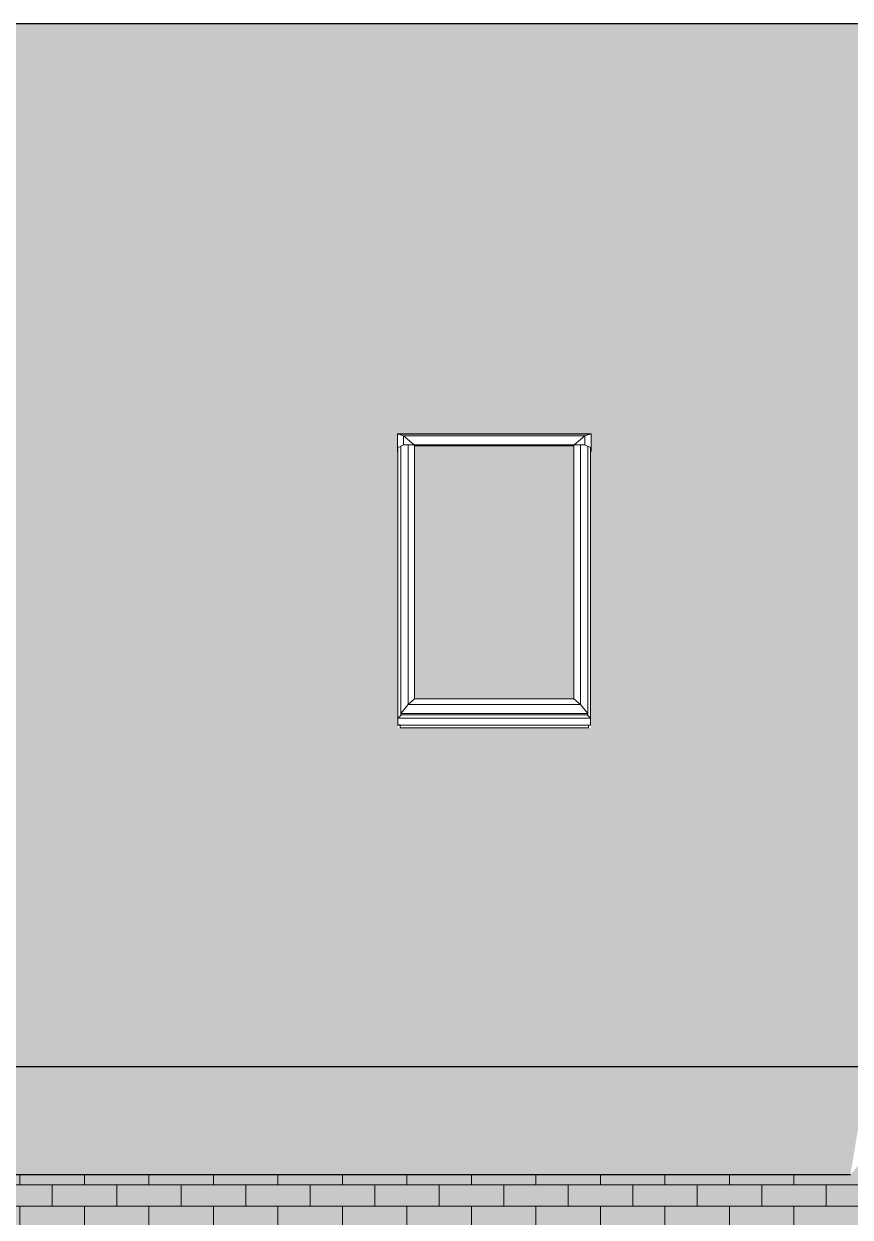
# Model space of a CAD drawing. Header units: millimetres. Extents: x -56498 to 234605, y -296269 to -29969.
# Drawn here: x 206834 to 210479, y -129882 to -124617 of the extents above; entities that cross this region are included whole.
import ezdxf

# ---------------------------------------------------------------- set-up
doc = ezdxf.new("R2010")
doc.units = ezdxf.units.MM
doc.header["$LTSCALE"] = 100
for name, color, linetype, lineweight in [('0.3', 7, 'Continuous', 30), ('Тонкі 0.18', 142, 'Continuous', 18), ('Штрихування 0.09', 253, 'Continuous', 9)]:
    doc.layers.add(name, color=color, linetype=linetype, lineweight=lineweight)

msp = doc.modelspace()

# ---------------------------------------------------------------- hatches: boundary and pattern name
at = {"layer": 'Тонкі 0.18', "ltscale": 0.75, "true_color": 0xa64f21}
h = msp.add_hatch(color=34, dxfattribs=at)
h.paths.add_polyline_path([(208484.1320691197, -126486.8684205032), (208482.1811435979, -126487.8888629359), (208482.1811435979, -126424.8364507853), (208909.1712082688, -126424.8364507853), (208909.1712082688, -124616.628634525), (205834.1824293874, -124616.628634525), (205834.1824293874, -126424.8364507853), (206261.1274727, -126424.8364507853), (206261.1274727001, -126487.8888629358), (206259.1765471773, -126486.8655780447), (206259.1765471773, -127679.9268673955), (206259.1765471773, -127723.2224068589), (205834.1824293874, -127723.2224068589), (205834.1824293873, -129216.6558937469), (208909.1712082688, -129216.6558937469), (208909.1712082688, -127723.2224068589), (208484.1320691197, -127723.2224068589), (208484.1320691197, -127679.9268673955)])
h.paths.add_polyline_path([(205834.1824293874, -124616.628634525), (203059.1709601506, -124616.6286345249), (203059.1709601506, -129216.6558937469), (205834.1824293874, -129216.6558937469), (205834.1824293874, -127723.2224068589), (205409.1658009168, -127723.2224068589), (205409.1658009168, -127679.9268673955), (205409.1658009168, -126486.8458681377), (205407.162350478, -126487.8888629358), (205407.162350478, -126424.8364507853), (205834.1824293874, -126424.8364507853)])
h.paths.add_polyline_path([(214214.1284756208, -124933.0637513297), (214214.1284756207, -124616.628634525), (208909.1712082688, -124616.6286345249), (208909.1712082688, -126424.8364507853), (209336.1612729396, -126424.8364507853), (209336.1612729396, -126487.8888629358), (209334.1353118212, -126486.8458681377), (209334.1353118212, -127679.9268673955), (209334.1353118212, -127723.2224068589), (208909.1712082688, -127723.2224068589), (208909.1712082688, -129216.6558937469), (210559.1664682763, -129216.6558937469), (211496.9613594555, -128117.5344690402)])
at = {"layer": 'Тонкі 0.18', "ltscale": 0.75, "true_color": 0xf4ebd8}
h = msp.add_hatch(color=254, dxfattribs=at)
h.paths.add_polyline_path([(207474.2279688169, -131566.6207198298), (207159.2285326538, -131566.6207198098), (207159.2285326487, -131646.6086662013), (207474.2279688118, -131646.6086662213)], flags=17)
h.paths.add_polyline_path([(207474.2279688093, -131686.6026394166), (207226.6855343394, -131686.6026394009), (207474.2279687977, -131868.8641045044)], flags=17)
h.paths.add_polyline_path([(207474.2279687914, -131968.2112349189), (207159.228532643, -131736.2762046041), (207159.2285326067, -132306.9219197112), (207474.2279687846, -132074.9868894354)], flags=17)
h.paths.add_polyline_path([(207709.7579778151, -132141.6184995775), (207518.7308077113, -132141.6184995653), (207226.6855342968, -132356.595484923), (208001.8032512022, -132356.5954849722)], flags=17)
h.paths.add_polyline_path([(208069.2602529092, -132141.6184996003), (207844.6962957363, -132141.618499586), (208069.2602528986, -132306.9219197689)], flags=17)
h.paths.add_polyline_path([(208383.7918908732, -132141.6184996202), (208159.2279337003, -132141.618499606), (208159.2279336898, -132306.9219197746)], flags=17)
h.paths.add_polyline_path([(208709.7573788983, -132141.6184996409), (208518.7302087944, -132141.6184996288), (208226.68493538, -132356.5954849864), (209001.8026522862, -132356.5954850356)], flags=17)
h.paths.add_polyline_path([(209069.2596539931, -132141.6184996637), (208844.6956968203, -132141.6184996495), (209069.2596539826, -132306.9219198324)], flags=17)
h.paths.add_polyline_path([(207474.152933637, -129941.6498318626), (209124.1857114432, -129941.6498318626), (210774.1434536529, -129941.6498318626), (210774.1434536529, -131041.634165935), (211159.1511018079, -131041.634165935), (211159.1511018079, -129941.6498318626), (211159.1511018079, -129821.5928766796), (211159.1511018079, -128911.6361919834), (211159.1511018079, -128898.6359354026), (210559.1664682762, -129601.8136130961), (210559.1269653008, -129601.7799061253), (210480.1539846465, -129694.3325041845), (203659.170600801, -129694.3325041845), (203659.170600801, -131041.634165935), (205009.1660404833, -131041.634165935), (205009.1660404833, -129941.6498318626), (206659.1913147306, -129941.6498318626), (206659.1913147306, -131041.634165935), (207474.152933637, -131041.634165935)])
h.paths.add_polyline_path([(207474.1529336369, -131041.634165935), (206659.1913147306, -131041.634165935), (206659.1913147306, -132141.6185000075), (205009.1660404833, -132141.6185000075), (205009.1660404833, -131041.634165935), (203659.1706008009, -131041.634165935), (203659.170600801, -133966.6342899941), (205009.1660404833, -133966.6342899941), (205009.1660404833, -133141.617901091), (206659.1913147306, -133141.617901091), (206659.1913147306, -133966.6342899941), (207474.152933637, -133966.6342899941), (207474.152933637, -133141.617901091), (210774.1434536529, -133141.617901091), (210774.1434536529, -133966.6342899941), (211159.1511018078, -133966.6342899941), (211159.1511018078, -132666.594591911), (207009.2060818091, -132666.594591911), (207009.2060818091, -132416.5983284692), (207059.2060818123, -132416.5983284692), (207059.2060818662, -131566.6207198035), (207049.2263474657, -131566.6207198028), (207049.2263474682, -131526.626746607), (207474.152933637, -131526.626746634)])
h.paths.add_polyline_path([(211159.1511018078, -133966.6342899941), (210774.1434536529, -133966.6342899941), (210774.1434536529, -134791.6506788972), (207474.152933637, -134791.6506788972), (207474.152933637, -133966.6342899941), (206659.1913147306, -133966.6342899941), (206659.1913147306, -134791.5756433006), (206659.1913147306, -134791.6506788972), (205009.1660404833, -134791.6506788972), (205009.1660404833, -133966.6342899941), (203659.170600801, -133966.6342899941), (203659.170600801, -135646.5920322032), (211159.1511018079, -135646.5920322033)])
h.paths.add_polyline_path([(211159.1511018078, -131041.634165935), (210774.1434536528, -131041.634165935), (210774.1434536529, -131526.6267468435), (211159.1511018079, -131526.6267468679)])
h.paths.add_polyline_path([(211069.2584561957, -131566.620720058), (210774.2184888328, -131566.6207200392), (210774.2184888277, -131646.6086664308), (211069.2584561906, -131646.6086664495)], flags=17)
h.paths.add_polyline_path([(211001.8014544947, -131686.6026396405), (210774.2184888252, -131686.6026396261), (210774.2184888145, -131854.1724399052)], flags=17)
h.paths.add_polyline_path([(211069.2584561849, -131736.2762048522), (210774.2184888083, -131953.5147325936), (210774.2184887996, -132089.7405151165), (211069.2584561487, -132306.9219199594)], flags=17)
h.paths.add_polyline_path([(210774.2184887933, -132189.069747399), (210774.2184887826, -132356.5954851481), (211001.8014544523, -132356.5954851626)], flags=17)
at = {"layer": 'Штрихування 0.09', "ltscale": 0.75}
h = msp.add_hatch(dxfattribs=at)
h.set_pattern_fill('SQSHNGLE', color=256, scale=500, style=0, pattern_type=2)
h.set_pattern_definition([(0, (15, 0), (125, 200), [220, -30]), (0, (15, 15), (125, 200), [220, -30]), (90, (235, 0), (-125, 200), [200, -200]), (90, (265, 0), (-125, 200), [200, -200])])
h.paths.add_polyline_path([(208484.1320691197, -126486.8684205032), (208482.1811435979, -126487.8888629359), (208482.1811435979, -126424.8364507853), (208909.1712082688, -126424.8364507853), (208909.1712082688, -124616.628634525), (205834.1824293874, -124616.628634525), (205834.1824293874, -126424.8364507853), (206261.1274727, -126424.8364507853), (206261.1274727001, -126487.8888629358), (206259.1765471773, -126486.8655780447), (206259.1765471773, -127679.9268673955), (206259.1765471773, -127723.2224068589), (205834.1824293874, -127723.2224068589), (205834.1824293873, -129216.6558937469), (208909.1712082688, -129216.6558937469), (208909.1712082688, -127723.2224068589), (208484.1320691197, -127723.2224068589), (208484.1320691197, -127679.9268673955)])
h.paths.add_polyline_path([(205834.1824293874, -124616.628634525), (203059.1709601506, -124616.6286345249), (203059.1709601506, -129216.6558937469), (205834.1824293874, -129216.6558937469), (205834.1824293874, -127723.2224068589), (205409.1658009168, -127723.2224068589), (205409.1658009168, -127679.9268673955), (205409.1658009168, -126486.8458681377), (205407.162350478, -126487.8888629358), (205407.162350478, -126424.8364507853), (205834.1824293874, -126424.8364507853)])
h.paths.add_polyline_path([(214214.1284756208, -124933.0637513297), (214214.1284756207, -124616.628634525), (208909.1712082688, -124616.6286345249), (208909.1712082688, -126424.8364507853), (209336.1612729396, -126424.8364507853), (209336.1612729396, -126487.8888629358), (209334.1353118212, -126486.8458681377), (209334.1353118212, -127679.9268673955), (209334.1353118212, -127723.2224068589), (208909.1712082688, -127723.2224068589), (208909.1712082688, -129216.6558937469), (210559.1664682763, -129216.6558937469), (211496.9613594555, -128117.5344690402)])
at = {"layer": 'Штрихування 0.09'}
h = msp.add_hatch(color=7, dxfattribs=at)
h.set_gradient(color1=(209, 255, 255), color2=(250, 255, 255), one_color=1, tint=0.9900000095367432)
h.paths.add_polyline_path([(209260.6004267709, -126478.32182432), (208557.7419897667, -126478.32182432), (208557.7419897667, -127595.2642033123), (209260.6004267709, -127595.2642033122)])
h.paths.add_polyline_path([(206185.6416621269, -126478.32182432), (205482.7231966458, -126478.32182432), (205482.7231966458, -127595.2642033122), (206185.641662127, -127595.2642033122)])
at = {"layer": 'Штрихування 0.09', "ltscale": 0.75}
h = msp.add_hatch(dxfattribs=at)
h.set_pattern_fill('AR-BRSTD', color=256, scale=1.4, style=0)
h.set_pattern_definition([(0, (0, 0), (0, 94.83851999999999), []), (90, (0, 0), (-142.24, 94.83851999999999), [94.83851999999999, -94.83851999999999])])
h.paths.add_polyline_path([(207474.2279688169, -131566.6207198298), (207159.2285326538, -131566.6207198098), (207159.2285326487, -131646.6086662013), (207474.2279688118, -131646.6086662213)], flags=17)
h.paths.add_polyline_path([(207474.2279688093, -131686.6026394166), (207226.6855343394, -131686.6026394009), (207474.2279687977, -131868.8641045044)], flags=17)
h.paths.add_polyline_path([(207474.2279687914, -131968.2112349189), (207159.228532643, -131736.2762046041), (207159.2285326067, -132306.9219197112), (207474.2279687846, -132074.9868894354)], flags=17)
h.paths.add_polyline_path([(207709.7579778151, -132141.6184995775), (207518.7308077113, -132141.6184995653), (207226.6855342968, -132356.595484923), (208001.8032512022, -132356.5954849722)], flags=17)
h.paths.add_polyline_path([(208069.2602529092, -132141.6184996003), (207844.6962957363, -132141.618499586), (208069.2602528986, -132306.9219197689)], flags=17)
h.paths.add_polyline_path([(208383.7918908732, -132141.6184996202), (208159.2279337003, -132141.618499606), (208159.2279336898, -132306.9219197746)], flags=17)
h.paths.add_polyline_path([(208709.7573788983, -132141.6184996409), (208518.7302087944, -132141.6184996288), (208226.68493538, -132356.5954849864), (209001.8026522862, -132356.5954850356)], flags=17)
h.paths.add_polyline_path([(209069.2596539931, -132141.6184996637), (208844.6956968203, -132141.6184996495), (209069.2596539826, -132306.9219198324)], flags=17)
h.paths.add_polyline_path([(207474.152933637, -129941.6498318626), (209124.1857114432, -129941.6498318626), (210774.1434536529, -129941.6498318626), (210774.1434536529, -131041.634165935), (211159.1511018079, -131041.634165935), (211159.1511018079, -129941.6498318626), (211159.1511018079, -129821.5928766796), (211159.1511018079, -128911.6361919834), (211159.1511018079, -128898.6359354026), (210559.1664682762, -129601.8136130961), (210559.1269653008, -129601.7799061253), (210480.1539846465, -129694.3325041845), (203659.170600801, -129694.3325041845), (203659.170600801, -131041.634165935), (205009.1660404833, -131041.634165935), (205009.1660404833, -129941.6498318626), (206659.1913147306, -129941.6498318626), (206659.1913147306, -131041.634165935), (207474.152933637, -131041.634165935)])
h.paths.add_polyline_path([(207474.1529336369, -131041.634165935), (206659.1913147306, -131041.634165935), (206659.1913147306, -132141.6185000075), (205009.1660404833, -132141.6185000075), (205009.1660404833, -131041.634165935), (203659.1706008009, -131041.634165935), (203659.170600801, -133966.6342899941), (205009.1660404833, -133966.6342899941), (205009.1660404833, -133141.617901091), (206659.1913147306, -133141.617901091), (206659.1913147306, -133966.6342899941), (207474.152933637, -133966.6342899941), (207474.152933637, -133141.617901091), (210774.1434536529, -133141.617901091), (210774.1434536529, -133966.6342899941), (211159.1511018078, -133966.6342899941), (211159.1511018078, -132666.594591911), (207009.2060818091, -132666.594591911), (207009.2060818091, -132416.5983284692), (207059.2060818123, -132416.5983284692), (207059.2060818662, -131566.6207198035), (207049.2263474657, -131566.6207198028), (207049.2263474682, -131526.626746607), (207474.152933637, -131526.626746634)])
h.paths.add_polyline_path([(211159.1511018078, -133966.6342899941), (210774.1434536529, -133966.6342899941), (210774.1434536529, -134791.6506788972), (207474.152933637, -134791.6506788972), (207474.152933637, -133966.6342899941), (206659.1913147306, -133966.6342899941), (206659.1913147306, -134791.5756433006), (206659.1913147306, -134791.6506788972), (205009.1660404833, -134791.6506788972), (205009.1660404833, -133966.6342899941), (203659.170600801, -133966.6342899941), (203659.170600801, -135646.5920322032), (211159.1511018079, -135646.5920322033)])
h.paths.add_polyline_path([(211159.1511018078, -131041.634165935), (210774.1434536528, -131041.634165935), (210774.1434536529, -131526.6267468435), (211159.1511018079, -131526.6267468679)])
h.paths.add_polyline_path([(211069.2584561957, -131566.620720058), (210774.2184888328, -131566.6207200392), (210774.2184888277, -131646.6086664308), (211069.2584561906, -131646.6086664495)], flags=17)
h.paths.add_polyline_path([(211001.8014544947, -131686.6026396405), (210774.2184888252, -131686.6026396261), (210774.2184888145, -131854.1724399052)], flags=17)
h.paths.add_polyline_path([(211069.2584561849, -131736.2762048522), (210774.2184888083, -131953.5147325936), (210774.2184887996, -132089.7405151165), (211069.2584561487, -132306.9219199594)], flags=17)
h.paths.add_polyline_path([(210774.2184887933, -132189.069747399), (210774.2184887826, -132356.5954851481), (211001.8014544523, -132356.5954851626)], flags=17)
at = {"layer": 'Штрихування 0.09', "true_color": 0xa64517}
h = msp.add_hatch(color=34, dxfattribs=at)
h.paths.add_polyline_path([(225909.1235088883, -129216.6558937469), (218409.165518561, -129216.6558937469), (218488.102966595, -129694.3325041845), (225909.1235088883, -129694.3325041845)])
h.paths.add_polyline_path([(210559.1664682763, -129216.6558937469), (203059.1709601506, -129216.6558937469), (203059.1709601506, -129694.3325041845), (210480.1539846466, -129694.3325041845)])

# ---------------------------------------------------------------- linework, layer by layer
for p, q in [((208482.1811435979, -126424.8364507853), (209336.1612729396, -126424.8364507853)), ((208484.1320691197, -126486.8458681377), (208482.1811435979, -126487.8888629358)), ((208494.1868391169, -127710.7664977583), (208484.1320691197, -127710.7664977583))]:
    msp.add_line(p, q)
at = {"layer": '0.3'}
for p, q in [((214214.1284756208, -124616.628634525), (203059.1709601506, -124616.628634525)), ((214214.1284756208, -124616.628634525), (203059.1709601506, -124616.628634525)), ((203059.1709601506, -129216.6558937469), (210559.1664682762, -129216.6558937469)), ((203059.1709601506, -129216.6558937469), (210559.1664682762, -129216.6558937469)), ((210480.1539846465, -129694.3325041845), (203059.1709601506, -129694.3325041845)), ((210480.1539846465, -129694.3325041845), (203659.170600801, -129694.3325041845))]:
    msp.add_line(p, q, dxfattribs=at)
at = {"layer": 'Тонкі 0.18'}
for p, q in [((208482.1811435979, -126487.8888629358), (208482.1811435979, -126424.8364507853)), ((208482.1811435979, -126424.8364507853), (208482.1811435979, -126487.8888629358)), ((208482.1811435979, -126424.8364507853), (209336.1612729396, -126424.8364507853)), ((209336.1612729396, -126424.8364507853), (209336.1612729396, -126487.8888629358)), ((209336.1612729396, -126424.8364507853), (209336.1612729396, -126487.8888629358)), ((208482.1811435979, -126487.8888629358), (208482.1811435979, -126503.5938133857)), ((208484.1320691197, -127710.7664977583), (208484.1320691197, -126486.8458681377)), ((208484.1320691197, -126486.8458681377), (208484.1320691197, -127679.9268673955)), ((209334.1353118212, -126486.8458681377), (209334.1353118212, -127710.7664977583)), ((209334.1353118212, -126486.8458681377), (209334.1353118212, -127679.9268673955)), ((209336.1612729396, -126487.8888629358), (209336.1612729396, -126503.5938133857)), ((209334.1353118212, -127679.9268673955), (208484.1320691197, -127679.9268673955)), ((208484.1320691197, -127679.9268673955), (208484.1320691197, -127710.7664977583)), ((209334.1353118212, -127710.7664977583), (208484.1320691197, -127710.7664977583)), ((208494.1868391169, -127723.2224068589), (208494.1868391169, -127710.7664977583)), ((208494.1868391169, -127710.7664977583), (208494.1868391169, -127723.2224068589)), ((209324.1555774206, -127723.2224068589), (208494.1868391169, -127723.2224068589)), ((209324.1555774206, -127723.2224068589), (208494.1868391169, -127723.2224068589)), ((209334.1353118212, -127710.7664977583), (209324.1555774206, -127710.7664977583)), ((209324.1555774206, -127710.7664977583), (209324.1555774206, -127723.2224068589)), ((209324.1555774206, -127710.7664977583), (209324.1555774206, -127723.2224068589)), ((209334.1353118212, -127710.7664977583), (209334.1353118212, -127679.9268673955))]:
    msp.add_line(p, q, dxfattribs=at)
at = {"layer": 'Штрихування 0.09'}
for p, q in [((208482.1811435979, -126424.8364507853), (208509.1939585143, -126433.7131619094)), ((208509.1939585143, -126433.7131619094), (208509.1939585143, -126473.7596600227)), ((208509.1939585143, -126433.7131619094), (208556.1662422299, -126473.7596600227)), ((208509.1939585143, -126433.7131619094), (209309.1484580224, -126433.7131619094)), ((209262.1761743076, -126473.7596600227), (209309.1484580224, -126433.7131619094)), ((209309.1484580224, -126433.7131619094), (209336.1612729396, -126424.8364507853)), ((209309.1484580224, -126433.7131619094), (209309.1484580224, -126473.7596600227)), ((208509.1939585143, -126473.7596600227), (208482.1811435979, -126487.8888629358)), ((208497.1882629962, -126480.0401394911), (208497.1882629962, -127658.7743326038)), ((208556.1662422299, -126473.7596600227), (208509.1939585143, -126473.7596600227)), ((208529.6036408962, -126473.7596600227), (208529.6036408962, -127619.2305729907)), ((208556.1662422299, -126477.4213971557), (208556.1662422299, -126473.7596600227)), ((208556.1662422299, -126473.7596600227), (209262.1761743076, -126473.7596600227)), ((208556.1662422299, -126477.4213971557), (209262.1761743076, -126477.4213971557)), ((208557.7419897667, -126477.4213971557), (208557.7419897667, -127595.2642033122)), ((208557.7419897667, -126478.32182432), (209260.6004267709, -126478.32182432)), ((209260.6004267709, -126477.4213971557), (209260.6004267709, -127595.2642033122)), ((209262.1761743076, -126477.4213971557), (209262.1761743076, -126473.7596600227)), ((209262.1761743076, -126473.7596600227), (209309.1484580224, -126473.7596600227)), ((209288.7387756414, -126473.7596600227), (209288.7387756414, -127619.2305729907)), ((209309.1484580224, -126473.7596600227), (209336.1612729396, -126487.8888629358)), ((209321.1541535413, -126480.0401394911), (209321.1541535413, -127658.7743326038)), ((209336.1612729396, -126487.8888629358), (209334.1353118212, -126486.8458681377)), ((208529.6036408962, -127619.2305729907), (208497.1882629962, -127658.7743326038)), ((208557.7419897667, -127595.2642033122), (208529.6036408962, -127619.2305729907)), ((209288.7387756414, -127619.2305729907), (208529.6036408962, -127619.2305729907)), ((209260.6004267709, -127595.2642033122), (208557.7419897667, -127595.2642033122)), ((209288.7387756414, -127619.2305729907), (209260.6004267709, -127595.2642033122)), ((209321.1541535413, -127658.7743326038), (209288.7387756414, -127619.2305729907)), ((208500.0396156813, -127665.3249402216), (208484.1320691197, -127679.9268673955)), ((209321.1541535413, -127658.7743326038), (208497.1882629962, -127658.7743326038)), ((208497.1882629962, -127658.7743326038), (208497.1882629962, -127665.3249402216)), ((209321.1541535413, -127665.3249402216), (208497.1882629962, -127665.3249402216)), ((209334.1353118212, -127679.9268673955), (209318.3028008553, -127665.3249402216)), ((209321.1541535413, -127665.3249402216), (209321.1541535413, -127658.7743326038))]:
    msp.add_line(p, q, dxfattribs=at)

doc.saveas('drawing.dxf')
